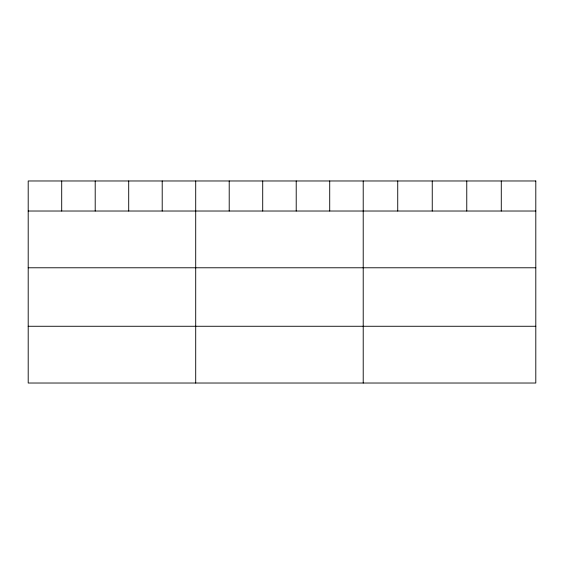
<?xml version="1.0" encoding="UTF-8"?>
<svg xmlns="http://www.w3.org/2000/svg" width="564" height="564" viewBox="0 0 564 564"><rect width="100%" height="100%" fill="white"/><g stroke="black" fill="none" stroke-linecap="round" stroke-linejoin="round"><path stroke-width="0.85" d="M28.2 211.021L535.8 211.021M28.2 267.78L535.8 267.78M28.2 326.267L535.8 326.267M501.283 180.973L501.283 211.021M466.766 180.973L466.766 211.021M432.25 180.973L432.25 211.021M397.733 180.973L397.733 211.021M363.216 180.973L363.216 383.026M329.714 180.973L329.714 211.021M296.213 180.973L296.213 211.021M262.711 180.973L262.711 211.021M229.21 180.973L229.21 211.021M195.708 180.973L195.708 383.026M162.206 180.973L162.206 211.021M128.705 180.973L128.705 211.021M95.203 180.973L95.203 211.021M61.702 180.973L61.702 211.021M535.8 180.973L28.2 180.973L28.2 383.026L535.8 383.026L535.8 180.973"/></g></svg>
